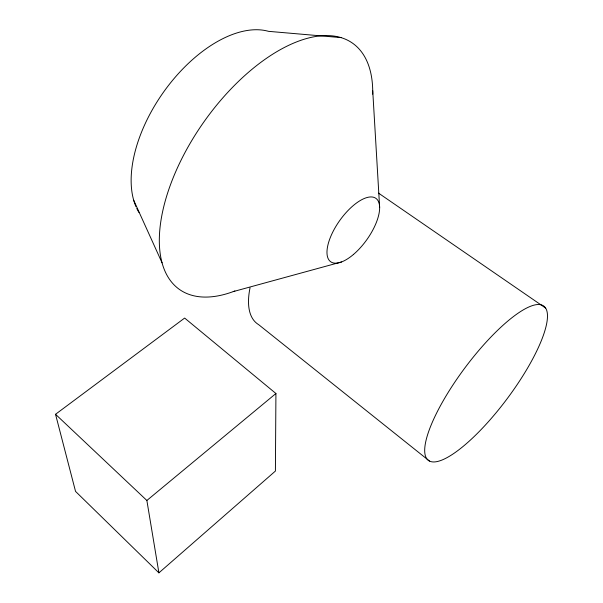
<?xml version="1.0" encoding="UTF-8"?>
<svg xmlns="http://www.w3.org/2000/svg" width="603" height="603" viewBox="0 0 603 603"><rect width="100%" height="100%" fill="white"/><g stroke="black" fill="none" stroke-linecap="round" stroke-linejoin="round"><path stroke-width="0.9" d="M275.925 393.51L275.405 471.064L158.913 572.85L75.541 491.4L55.536 414.284L184.646 318.06L275.925 393.51L146.868 500.475L158.913 572.85M233.24 291.603L341.524 261.966M341.049 37.612L268.539 31.341A114.005 63.594 -55.2 0 0 167.129 87.224A114.005 63.594 -55.2 0 0 136.007 206.731M378.511 193.111L545.625 308.073A96.344 26.148 -53.2 0 1 469.255 441.11A96.344 26.148 -53.2 0 1 443.378 400.482A96.344 26.148 -53.2 0 1 545.625 308.073M429.472 461.046L258.559 324.58A88.49 39.225 -53.5 0 1 250.041 287.797M55.536 414.284L146.868 500.475M133.715 200.279L162.071 262.825M372.722 90.654L379.656 207.62M234.876 290.985A150.501 76.362 -54.9 0 1 161.529 217.14A150.501 76.362 -54.9 0 1 277.847 51.067A150.501 76.362 -54.9 0 1 372.714 94.181M138.992 212.505A114.005 63.594 -55.2 0 1 136.791 208.457M353.433 254.489A38.939 16.598 -54.5 0 0 376.061 198.477A38.939 16.598 -54.5 0 0 330.429 237.25A38.939 16.598 -54.5 0 0 353.433 254.489"/></g></svg>
